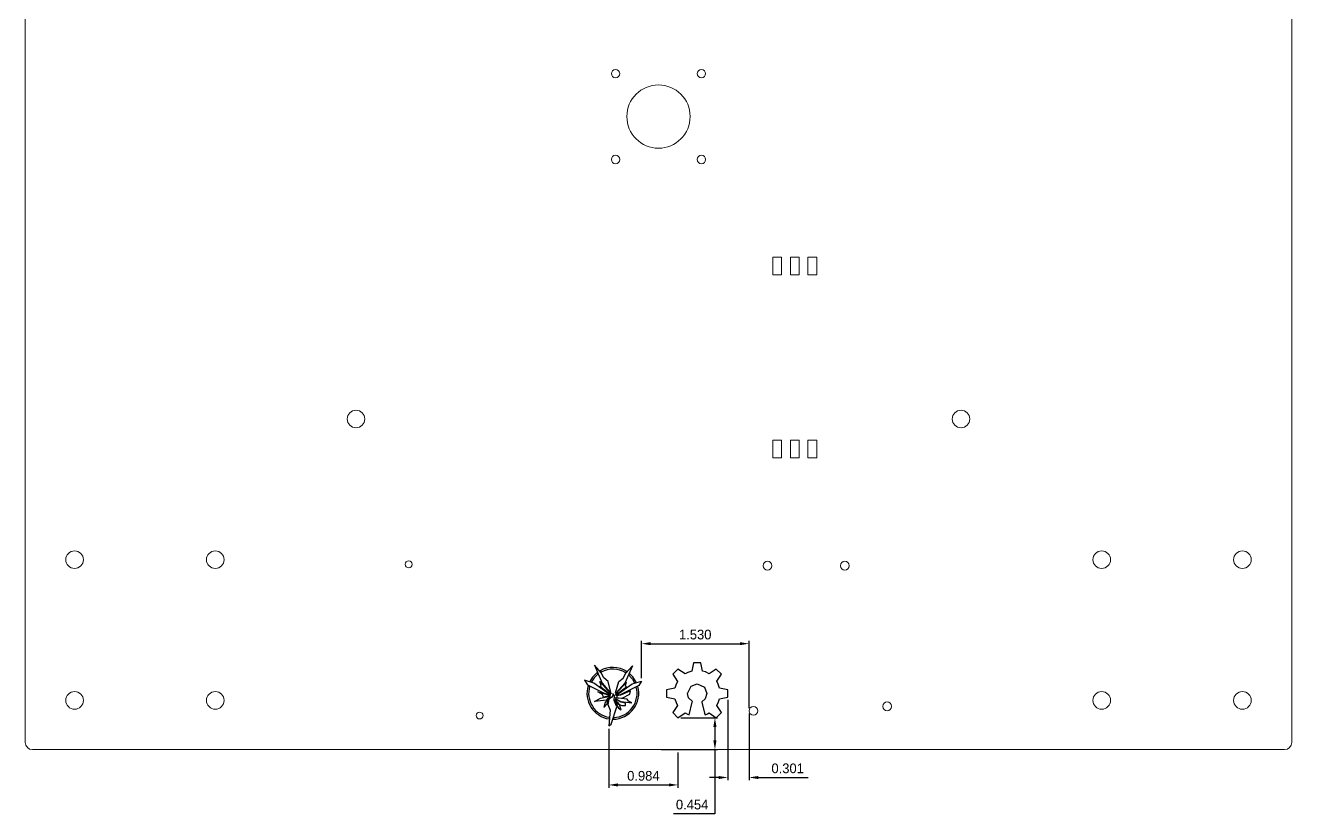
# Model space of a CAD drawing. Header units: inches. Extents: x -9 to 9, y -9.9 to 12.5.
# Drawn here: x -9 to 9, y -9.91 to 1.3 of the extents above; entities that cross this region are included whole.
import ezdxf

# ---------------------------------------------------------------- set-up
doc = ezdxf.new("R2010")
doc.units = ezdxf.units.IN
doc.header["$MEASUREMENT"] = 0
doc.header["$PDSIZE"] = -1
doc.dimstyles.get("Standard").update_dxf_attribs({"dimtxt": 0.18, "dimasz": 0.18, "dimexe": 0.18, "dimexo": 0.0625, "dimgap": 0.09, "dimtad": 0, "dimtih": 1, "dimtoh": 1, "dimdec": 4, "dimzin": 0, "dimdsep": 46, "dimtxsty": 'Standard', "dimcen": 0.09, "dimadec": 0, "dimazin": 0, "dimtfac": 1, "dimtdec": 4, "dimtofl": 0, "dimtmove": 0, "dimatfit": 3, "dimfxl": 0, "dimtolj": 1, "dimtzin": 0, "dimarcsym": 0})

# ---------------------------------------------------------------- blocks, each defined once
blk = doc.blocks.new('*D6')
at = {"color": 0, "lineweight": -2}
for p, q in [((0.986, -8.292), (0.986, -9.436)), ((1.287, -8.487), (1.287, -9.436)), ((0.856, -9.396), (0.726, -9.396)), ((1.417, -9.396), (2.126, -9.396))]:
    blk.add_line(p, q, dxfattribs=at)
at = {"color": 0}
for points in [[(0.856, -9.375), (0.856, -9.418), (0.986, -9.396)], [(1.417, -9.375), (1.417, -9.418), (1.287, -9.396)]]:
    blk.add_solid(points, dxfattribs=at)
at = {"layer": 'Defpoints', "color": 0}
for p in [(0.986, -8.252), (1.287, -8.448), (1.287, -9.396)]:
    blk.add_point(p, dxfattribs=at)
at = {"color": 0, "insert": (1.836, -9.267), "char_height": 0.1378, "attachment_point": 5}
blk.add_mtext('\\A1;0.301', dxfattribs=at)
blk = doc.blocks.new('*D8')
at = {"color": 0, "lineweight": -2}
for p, q in [((-0.707, -8.703), (-0.707, -9.541)), ((0.277, -9.039), (0.277, -9.541)), ((-0.577, -9.502), (0.147, -9.502))]:
    blk.add_line(p, q, dxfattribs=at)
at = {"color": 0}
for points in [[(-0.577, -9.48), (-0.577, -9.524), (-0.707, -9.502)], [(0.147, -9.48), (0.147, -9.524), (0.277, -9.502)]]:
    blk.add_solid(points, dxfattribs=at)
at = {"layer": 'Defpoints', "color": 0}
for p in [(-0.707, -8.663), (0.277, -9), (0.277, -9.502)]:
    blk.add_point(p, dxfattribs=at)
at = {"color": 0, "insert": (-0.215, -9.373), "char_height": 0.1378, "attachment_point": 5}
blk.add_mtext('\\A1;0.984', dxfattribs=at)
blk = doc.blocks.new('*D9')
at = {"color": 0, "lineweight": -2}
for p, q in [((0.316, -8.546), (0.841, -8.546)), ((0.802, -8.676), (0.802, -8.87)), ((0.039, -9), (0.841, -9)), ((0.802, -9), (0.802, -9.911)), ((0.802, -9.911), (0.214, -9.911))]:
    blk.add_line(p, q, dxfattribs=at)
at = {"color": 0}
for points in [[(0.78, -8.676), (0.824, -8.676), (0.802, -8.546)], [(0.78, -8.87), (0.824, -8.87), (0.802, -9)]]:
    blk.add_solid(points, dxfattribs=at)
at = {"layer": 'Defpoints', "color": 0}
for p in [(0.277, -8.546), (0, -9), (0.802, -9)]:
    blk.add_point(p, dxfattribs=at)
at = {"color": 0, "insert": (0.478, -9.782), "char_height": 0.1378, "attachment_point": 5}
blk.add_mtext('\\A1;0.454', dxfattribs=at)
blk = doc.blocks.new('*D10')
at = {"color": 0, "lineweight": -2}
for p, q in [((-0.243, -7.986), (-0.243, -7.454)), ((-0.113, -7.494), (1.157, -7.494)), ((1.287, -8.409), (1.287, -7.454))]:
    blk.add_line(p, q, dxfattribs=at)
at = {"color": 0}
for points in [[(-0.113, -7.472), (-0.113, -7.515), (-0.243, -7.494)], [(1.157, -7.472), (1.157, -7.515), (1.287, -7.494)]]:
    blk.add_solid(points, dxfattribs=at)
at = {"layer": 'Defpoints', "color": 0}
for p in [(1.287, -7.494), (-0.243, -8.025), (1.287, -8.448)]:
    blk.add_point(p, dxfattribs=at)
at = {"color": 0, "insert": (0.522, -7.365), "char_height": 0.1378, "attachment_point": 5}
blk.add_mtext('\\A1;1.530', dxfattribs=at)

msp = doc.modelspace()

# ---------------------------------------------------------------- linework, layer by layer
at = {"color": 7, "linetype": 'Continuous', "lineweight": 15}
for p, q in [((-9, 8.9), (-9, -8.9)), ((9, -8.9), (9, 8.9)), ((1.75, -2), (1.625, -2)), ((1.625, -2), (1.625, -2.25)), ((1.75, -2.25), (1.75, -2)), ((2, -2), (1.875, -2)), ((1.875, -2), (1.875, -2.25)), ((2, -2.25), (2, -2)), ((2.25, -2), (2.125, -2)), ((2.125, -2), (2.125, -2.25)), ((2.25, -2.25), (2.25, -2)), ((1.625, -2.25), (1.75, -2.25)), ((1.875, -2.25), (2, -2.25)), ((2.125, -2.25), (2.25, -2.25)), ((1.75, -4.6), (1.625, -4.6)), ((1.625, -4.6), (1.625, -4.85)), ((1.75, -4.85), (1.75, -4.6)), ((2, -4.6), (1.875, -4.6)), ((1.875, -4.6), (1.875, -4.85)), ((2, -4.85), (2, -4.6)), ((2.25, -4.6), (2.125, -4.6)), ((2.125, -4.6), (2.125, -4.85)), ((2.25, -4.85), (2.25, -4.6)), ((1.625, -4.85), (1.75, -4.85)), ((1.875, -4.85), (2, -4.85)), ((2.125, -4.85), (2.25, -4.85)), ((-8.9, -9), (8.9, -9))]:
    msp.add_line(p, q, dxfattribs=at)
at = {"color": 7, "linetype": 'Continuous'}
for p, q in [((-0.8151, -7.9068), (-0.9084, -7.8002)), ((-0.9084, -7.8002), (-0.8024, -8.0532)), ((-0.8607, -7.9283), (-0.8702, -7.9055)), ((-0.8314, -7.8798), (-0.8153, -7.8982)), ((-0.7774, -7.9787), (-0.8151, -7.9068)), ((-0.5021, -7.9823), (-0.4638, -7.9128)), ((-0.3704, -7.8108), (-0.4794, -8.0556)), ((-0.4662, -7.9074), (-0.4498, -7.8895)), ((-0.4638, -7.9128), (-0.3704, -7.8108)), ((-0.4119, -7.9175), (-0.422, -7.9403)), ((0.2766, -7.8553), (0.2033, -7.9286)), ((0.3773, -7.9227), (0.2766, -7.8553)), ((0.4971, -7.7638), (0.4735, -7.8826)), ((0.6007, -7.7638), (0.4971, -7.7638)), ((0.6242, -7.8824), (0.6007, -7.7638)), ((0.8213, -7.855), (0.7207, -7.9223)), ((0.8945, -7.9283), (0.8213, -7.855)), ((-0.9174, -8.0537), (-1.0502, -8.0135)), ((-1.0502, -8.0135), (-1.0114, -8.0788)), ((-1.0114, -8.0788), (-0.7819, -8.1937)), ((-1.0004, -8.0905), (-0.9788, -8.1013)), ((-0.9757, -8.0303), (-0.9524, -8.0374)), ((-0.6812, -8.2238), (-0.9174, -8.0537)), ((-0.8359, -8.1022), (-0.8169, -8.0895)), ((-0.8351, -8.0331), (-0.6891, -8.1956)), ((-0.8169, -8.0895), (-0.8351, -8.0331)), ((-0.8024, -8.0532), (-0.6714, -8.2045)), ((-0.7148, -8.0293), (-0.7774, -7.9787)), ((-0.6714, -8.2045), (-0.7148, -8.0293)), ((-0.6101, -8.193), (-0.5644, -8.0303)), ((-0.4794, -8.0556), (-0.6048, -8.1981)), ((-0.4542, -8.0395), (-0.6035, -8.2031)), ((-0.6003, -8.2251), (-0.3757, -8.0648)), ((-0.5644, -8.0303), (-0.5021, -7.9823)), ((-0.2818, -8.0901), (-0.5448, -8.2187)), ((-0.469, -8.0958), (-0.4542, -8.0395)), ((-0.4537, -8.1087), (-0.469, -8.0958)), ((-0.3757, -8.0648), (-0.2428, -8.025)), ((-0.3392, -8.0481), (-0.316, -8.0412)), ((-0.2428, -8.025), (-0.2818, -8.0901)), ((0.2033, -7.9286), (0.2709, -8.0295)), ((0.8272, -8.029), (0.8945, -7.9283)), ((-0.9089, -8.3157), (-0.8244, -8.2691)), ((-0.8617, -8.1774), (-0.6956, -8.2261)), ((-0.7958, -8.2183), (-0.8617, -8.1774)), ((-0.6913, -8.2106), (-0.8359, -8.1022)), ((-0.8244, -8.2691), (-0.6902, -8.2385)), ((-0.78, -8.2522), (-0.7958, -8.2183)), ((-0.7819, -8.1937), (-0.6812, -8.2238)), ((-0.6981, -8.2347), (-0.78, -8.2522)), ((-0.7148, -8.2707), (-0.7396, -8.3158)), ((-0.7227, -8.2712), (-0.7391, -8.2986)), ((-0.73, -8.3498), (-0.7111, -8.2799)), ((-0.6978, -8.259), (-0.7227, -8.2712)), ((-0.6872, -8.2575), (-0.7148, -8.2707)), ((-0.7111, -8.2799), (-0.6816, -8.2601)), ((-0.666, -8.2578), (-0.7038, -8.281)), ((-0.6956, -8.2261), (-0.6981, -8.2347)), ((-0.6902, -8.2385), (-0.6978, -8.259)), ((-0.6891, -8.1956), (-0.6913, -8.2106)), ((-0.6816, -8.2601), (-0.6872, -8.2575)), ((-0.6481, -8.2315), (-0.666, -8.2578)), ((-0.6508, -8.2), (-0.6481, -8.2315)), ((-0.6261, -8.2339), (-0.6508, -8.2)), ((-0.6279, -8.3006), (-0.6261, -8.2339)), ((-0.6127, -8.266), (-0.6155, -8.2737)), ((-0.6155, -8.2737), (-0.5372, -8.3174)), ((-0.445, -8.284), (-0.6127, -8.266)), ((-0.6115, -8.2276), (-0.4537, -8.1087)), ((-0.6035, -8.2031), (-0.6115, -8.2276)), ((-0.6048, -8.1981), (-0.6101, -8.193)), ((-0.5448, -8.2187), (-0.6013, -8.2325)), ((-0.6013, -8.2325), (-0.6003, -8.2251)), ((-0.5912, -8.2362), (-0.5941, -8.264)), ((-0.5941, -8.264), (-0.5141, -8.2703)), ((-0.5422, -8.2236), (-0.5912, -8.2362)), ((-0.3957, -8.1645), (-0.5422, -8.2236)), ((-0.5141, -8.2703), (-0.4063, -8.2092)), ((-0.4063, -8.2092), (-0.3957, -8.1645)), ((-0.2934, -8.1019), (-0.3152, -8.1126)), ((0.2315, -8.1255), (0.1121, -8.1491)), ((0.1121, -8.1491), (0.1121, -8.2528)), ((0.1121, -8.2528), (0.2319, -8.2765)), ((0.8666, -8.276), (0.986, -8.2524)), ((0.986, -8.1487), (0.8668, -8.1251)), ((0.986, -8.2524), (0.986, -8.1487)), ((-0.7391, -8.2986), (-0.9089, -8.3157)), ((-0.7567, -8.3279), (-0.7782, -8.4022)), ((-0.7782, -8.4022), (-0.73, -8.3498)), ((-0.7396, -8.3158), (-0.7567, -8.3279)), ((-0.7038, -8.281), (-0.7203, -8.3608)), ((-0.7203, -8.3608), (-0.6857, -8.4413)), ((-0.6857, -8.4413), (-0.7074, -8.6633)), ((-0.6745, -8.6363), (-0.5908, -8.3938)), ((-0.5908, -8.3938), (-0.6279, -8.3006)), ((-0.6192, -8.2952), (-0.6237, -8.2992)), ((-0.6237, -8.2992), (-0.6008, -8.3556)), ((-0.5773, -8.3556), (-0.6192, -8.2952)), ((-0.6083, -8.2817), (-0.6141, -8.2934)), ((-0.6141, -8.2934), (-0.5612, -8.3575)), ((-0.5345, -8.327), (-0.6083, -8.2817)), ((-0.6008, -8.3556), (-0.5677, -8.4095)), ((-0.5523, -8.3645), (-0.5773, -8.3556)), ((-0.5677, -8.4095), (-0.5309, -8.4353)), ((-0.5612, -8.3575), (-0.5211, -8.3734)), ((-0.5309, -8.4353), (-0.5523, -8.3645)), ((-0.5372, -8.3174), (-0.38, -8.3339)), ((-0.4714, -8.3399), (-0.5345, -8.327)), ((-0.5211, -8.3734), (-0.4687, -8.373)), ((-0.4687, -8.373), (-0.4714, -8.3399)), ((-0.4268, -8.3112), (-0.445, -8.284)), ((-0.38, -8.3339), (-0.4268, -8.3112)), ((0.2716, -8.3716), (0.2036, -8.4732)), ((0.4361, -8.5044), (0.4795, -8.325)), ((0.4795, -8.325), (0.4813, -8.3176)), ((0.6157, -8.3184), (0.6175, -8.3255)), ((0.6175, -8.3255), (0.6558, -8.484)), ((0.8948, -8.4729), (0.8269, -8.3714)), ((-0.7074, -8.6633), (-0.6745, -8.6363)), ((-0.701, -8.5399), (-0.7033, -8.5636)), ((-0.6367, -8.5437), (-0.645, -8.5678)), ((0.2036, -8.4732), (0.2769, -8.5465)), ((0.2769, -8.5465), (0.3788, -8.4783)), ((0.4358, -8.5061), (0.436, -8.5049)), ((0.436, -8.5049), (0.4361, -8.5044)), ((0.6558, -8.484), (0.6612, -8.5066)), ((0.7199, -8.4782), (0.8215, -8.5462)), ((0.8215, -8.5462), (0.8948, -8.4729))]:
    msp.add_line(p, q, dxfattribs=at)
at = {"color": 7, "linetype": 'Continuous', "flags": 128}
for points in [[(-0.8703, -7.9055), (-0.9361, -7.9696), (-0.9757, -8.0303)], [(-0.316, -8.0412), (-0.3633, -7.9667), (-0.4119, -7.9175)], [(0.4735, -7.8826), (0.4177, -7.9013), (0.3773, -7.9227)], [(0.7207, -7.9223), (0.6686, -7.8962), (0.6242, -7.8824)], [(-0.422, -7.9403), (-0.3704, -7.9966), (-0.3392, -8.0481)], [(0.2709, -8.0295), (0.2452, -8.0814), (0.2315, -8.1255)], [(0.4134, -8.2), (0.4624, -8.0956), (0.5492, -8.0642)], [(0.5492, -8.0642), (0.6536, -8.1132), (0.685, -8.2)], [(0.8668, -8.1251), (0.8483, -8.0694), (0.8272, -8.029)], [(0.2319, -8.2765), (0.2506, -8.3317), (0.2716, -8.3716)], [(0.4813, -8.3176), (0.4281, -8.2614), (0.4134, -8.2)], [(0.685, -8.2), (0.6613, -8.2767), (0.6157, -8.3184)], [(0.8269, -8.3714), (0.8528, -8.3199), (0.8666, -8.276)], [(0.3788, -8.4783), (0.4099, -8.4952), (0.4358, -8.5061)], [(0.6612, -8.5066), (0.6949, -8.4921), (0.7199, -8.4782)]]:
    msp.add_lwpolyline(points, dxfattribs=at)
at = {"color": 7, "linetype": 'Continuous', "lineweight": 15}
for centre, radius in [((-0.61, 0.61), 0.06), ((0.61, 0.61), 0.06), ((0, 0), 0.45), ((-0.61, -0.61), 0.06), ((0.61, -0.61), 0.06), ((-4.3, -4.3), 0.125), ((4.3, -4.3), 0.125), ((-8.3, -6.3), 0.125), ((-6.3, -6.3), 0.125), ((6.3, -6.3), 0.125), ((8.3, -6.3), 0.125), ((-3.5502, -6.3656), 0.0492), ((1.55, -6.385), 0.0625), ((2.6484, -6.385), 0.0625), ((-8.3, -8.3), 0.125), ((-6.3, -8.3), 0.125), ((6.3, -8.3), 0.125), ((8.3, -8.3), 0.125), ((1.3492, -8.448), 0.0625), ((3.2508, -8.385), 0.0625), ((-2.5423, -8.5152), 0.0492)]:
    msp.add_circle(centre, radius, dxfattribs=at)
at = {"color": 7, "linetype": 'Continuous'}
for radius, start, end in [(0.3682, 57.33159, 119.77215), (0.3443, 58.0191, 118.96834), (0.3683, 162.79939, 261.45749), (0.3442, 128.04022, 151.94695), (0.3445, 163.45562, 261.25244), (0.3683, 270.55684, 15.34904), (0.3445, 271.97956, 14.59723)]:
    msp.add_arc((-0.6486, -8.1994), radius, start, end, dxfattribs=at)
at = {"color": 7, "linetype": 'Continuous', "lineweight": 15}
for centre, start, end in [((-8.9, -8.9), 180, 270), ((8.9, -8.9), 270, 0)]:
    msp.add_arc(centre, 0.1, start, end, dxfattribs=at)

# ---------------------------------------------------------------- dimensions: what is measured, and where the dimension line sits
for base, p1, p2, picture, middle in [((1.28671, -7.49382), (-0.24283, -8.02502), (1.28671, -8.44803), '*D10', (0.52194, -7.36492)), ((1.2867, -9.3964), (0.986, -8.2524), (1.2867, -8.448), '*D6', (1.8364, -9.2675)), ((0.2769, -9.5018), (-0.7074, -8.6633), (0.2769, -9), '*D8', (-0.2153, -9.3729))]:
    dim = msp.add_linear_dim(base=base, p1=p1, p2=p2, dimstyle='Standard', override={"dimtxt": 0.137795, "dimasz": 0.13, "dimexe": 0.03937, "dimexo": 0.03937, "dimgap": 0.06, "dimtad": 1, "dimdec": 3, "dimadec": 2, "dimtdec": 3})
    dim.commit()
    dim.dimension.update_dxf_attribs({"geometry": picture, "text_midpoint": middle})
dim = msp.add_linear_dim(base=(0.802068, -9), p1=(0.276916, -8.546495), p2=(0, -9), angle=90, dimstyle='Standard', override={"dimtxt": 0.137795, "dimasz": 0.13, "dimexe": 0.03937, "dimexo": 0.03937, "dimgap": 0.06, "dimtad": 1, "dimdec": 3, "dimadec": 2, "dimtdec": 3})
dim.commit()
dim.dimension.update_dxf_attribs({"geometry": '*D9', "text_midpoint": (0.477961, -9.91059), "dimtype": 160})

doc.saveas('drawing.dxf')
